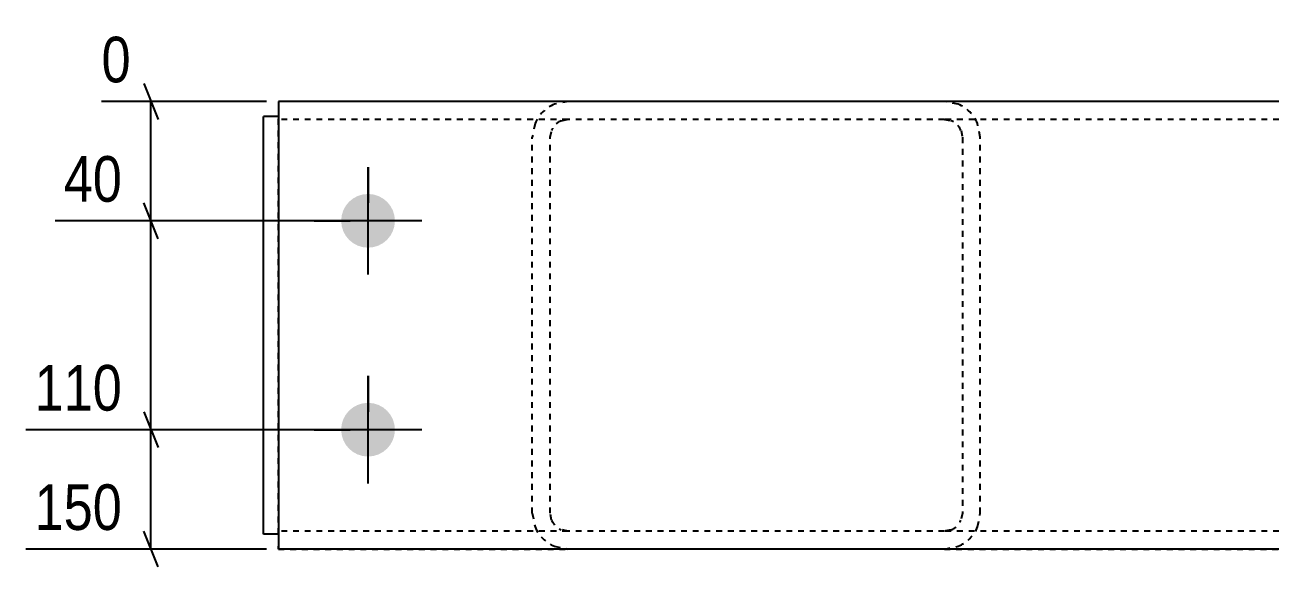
# Model space of a CAD drawing. Header units: millimetres. Extents: x 9 to 27553, y 6 to 1504.
# Drawn here: x 11433.6 to 11853.5, y 9.6 to 191.2 of the extents above; entities that cross this region are included whole.
import ezdxf

# ---------------------------------------------------------------- set-up
doc = ezdxf.new("R2010")
doc.units = ezdxf.units.MM
doc.linetypes.add('DXK_LINE_DOT2', pattern=[3.9198, 1.9599, -1.9599])
doc.layers.add('MÅLSÆTNING', color=7, linetype='Continuous')
doc.layers.add('STÅL', color=7, linetype='Continuous')
doc.styles.add('Arial Narrow', font='ARIALN.TTF', dxfattribs={"height": 0.2})

msp = doc.modelspace()

# ---------------------------------------------------------------- hatches: boundary and pattern name
at = {"layer": 'STÅL', "linetype": 'Continuous'}
for points in [[(11548.46, 116.6, -1), (11548.46, 134.6, -1)], [(11548.46, 46.6, -1), (11548.46, 64.6, -1)]]:
    msp.add_hatch(color=96, dxfattribs=at).paths.add_polyline_path(points)

# ---------------------------------------------------------------- linework, layer by layer
at = {"layer": 'MÅLSÆTNING', "color": 7, "linetype": 'Continuous'}
for p, q in [((11473.38, 171.6), (11478.18, 159.6)), ((11514.43, 165.6), (11459.23, 165.6)), ((11475.78, 125.6), (11475.78, 165.6)), ((11478.18, 119.6), (11473.38, 131.6)), ((11478.18, 119.6), (11473.38, 131.6)), ((11544.46, 125.6), (11443.65, 125.6)), ((11544.46, 125.6), (11443.65, 125.6)), ((11475.78, 55.6), (11475.78, 125.6)), ((11473.38, 61.6), (11478.18, 49.6)), ((11473.38, 61.6), (11478.18, 49.6)), ((11544.46, 55.6), (11433.9, 55.6)), ((11544.46, 55.6), (11433.9, 55.6)), ((11475.78, 15.6), (11475.78, 55.6)), ((11478.18, 9.6), (11473.38, 21.6)), ((11514.46, 15.6), (11433.9, 15.6))]:
    msp.add_line(p, q, dxfattribs=at)
at = {"layer": 'STÅL', "color": 2, "linetype": 'Continuous'}
for p, q in [((11853.46, 165.6), (11518.43, 165.6)), ((11518.43, 165.6), (11518.46, 16.51)), ((11518.43, 160.6), (11513.43, 160.6)), ((11513.46, 20.6), (11513.43, 160.6)), ((11518.46, 20.6), (11513.46, 20.6)), ((11518.46, 15.6), (11518.46, 16.51)), ((11853.46, 15.6), (11518.46, 15.6))]:
    msp.add_line(p, q, dxfattribs=at)
at = {"layer": 'STÅL', "color": 7, "linetype": 'DXK_LINE_DOT2'}
for p, q in [((11518.43, 165.6), (11518.43, 160.6)), ((11615.46, 165.6), (11518.43, 165.6)), ((11615.46, 165.6), (11610.87, 164.69)), ((11741.46, 165.6), (11615.46, 165.6)), ((11746.06, 164.69), (11741.46, 165.6)), ((11853.46, 165.6), (11741.46, 165.6)), ((11518.43, 160.6), (11513.43, 160.6)), ((11513.46, 20.6), (11513.43, 160.6)), ((11518.46, 20.6), (11518.43, 160.6)), ((11615.46, 159.6), (11518.43, 159.6)), ((11613.17, 159.14), (11615.46, 159.6)), ((11741.46, 159.6), (11615.46, 159.6)), ((11853.46, 159.6), (11741.46, 159.6)), ((11741.46, 159.6), (11743.76, 159.14)), ((11604.38, 158.19), (11603.46, 153.6)), ((11609.46, 153.6), (11609.92, 155.9)), ((11747.01, 155.9), (11747.46, 153.6)), ((11753.46, 153.6), (11752.55, 158.19)), ((11603.46, 27.6), (11603.46, 153.6)), ((11609.46, 27.6), (11609.46, 153.6)), ((11747.46, 153.6), (11747.46, 27.6)), ((11753.46, 27.6), (11753.46, 153.6)), ((11603.46, 27.6), (11604.38, 23.01)), ((11609.92, 25.3), (11609.46, 27.6)), ((11747.46, 27.6), (11747.01, 25.3)), ((11752.55, 23.01), (11753.46, 27.6)), ((11518.46, 21.6), (11518.46, 22.06)), ((11615.46, 21.6), (11518.46, 21.6)), ((11615.46, 21.6), (11613.17, 22.06)), ((11741.46, 21.6), (11615.46, 21.6)), ((11743.76, 22.06), (11741.46, 21.6)), ((11853.46, 21.6), (11741.46, 21.6)), ((11518.46, 20.6), (11513.46, 20.6)), ((11518.46, 20.6), (11518.46, 15.6)), ((11518.46, 15.6), (11615.46, 15.6)), ((11610.87, 16.51), (11615.46, 15.6)), ((11741.46, 15.6), (11615.46, 15.6)), ((11741.46, 15.6), (11746.06, 16.51)), ((11741.46, 15.6), (11853.46, 15.6))]:
    msp.add_line(p, q, dxfattribs=at)
at = {"layer": 'STÅL', "color": 96, "linetype": 'Continuous'}
for p, q in [((11548.46, 107.6), (11548.46, 143.6)), ((11548.46, 143.6), (11548.46, 131.61)), ((11566.46, 125.6), (11530.46, 125.6)), ((11530.46, 125.6), (11542.45, 125.6)), ((11566.46, 125.6), (11554.48, 125.6)), ((11548.46, 107.6), (11548.46, 119.59)), ((11548.46, 37.6), (11548.46, 73.6)), ((11548.46, 73.6), (11548.46, 61.61)), ((11566.46, 55.6), (11530.46, 55.6)), ((11530.46, 55.6), (11542.45, 55.6)), ((11566.46, 55.6), (11554.48, 55.6)), ((11548.46, 37.6), (11548.46, 49.59))]:
    msp.add_line(p, q, dxfattribs=at)
at = {"layer": 'STÅL', "color": 7, "linetype": 'DXK_LINE_DOT2'}
for centre, radius, start, end in [((11615.46, 153.6), 12, 112.5, 157.5), ((11741.46, 153.6), 12, 22.5, 67.5), ((11615.46, 153.6), 6, 112.5, 157.5), ((11741.46, 153.6), 6, 22.5, 67.5), ((11615.46, 27.6), 6, 202.5, 247.5), ((11741.46, 27.6), 6, 292.5, 337.5), ((11615.46, 27.6), 12, 202.5, 247.5), ((11741.46, 27.6), 12, 292.5, 337.5)]:
    msp.add_arc(centre, radius, start, end, dxfattribs=at)

# ---------------------------------------------------------------- wipeouts: each hides what was drawn before it
at = {"color": 0, "linetype": 'Continuous'}
for points in [[(11469.27, 128.8), (11469.27, 151.2), (11443.37, 151.2), (11443.37, 128.8)], [(11469.27, 58.8), (11469.27, 81.2), (11433.62, 81.2), (11433.62, 58.8)], [(11469.27, 18.8), (11469.27, 41.2), (11433.62, 41.2), (11433.62, 18.8)]]:
    msp.add_wipeout(points, dxfattribs=at).dxf.layer = 'MÅLSÆTNING'

# ---------------------------------------------------------------- next in the draw order: texts
at = {"layer": 'MÅLSÆTNING', "color": 3, "linetype": 'Continuous', "style": 'Arial Narrow'}
for s, p in [('40', (11446.57, 132)), ('110', (11436.82, 62)), ('150', (11436.82, 22))]:
    msp.add_text(s, height=15.271, dxfattribs=at).set_placement(p)

# ---------------------------------------------------------------- next in the draw order: wipeouts: each hides what was drawn before it
at = {"color": 0, "linetype": 'Continuous'}
msp.add_wipeout([(11472.18, 168.8), (11472.18, 191.2), (11456.03, 191.2), (11456.03, 168.8)], dxfattribs=at).dxf.layer = 'MÅLSÆTNING'

# ---------------------------------------------------------------- next in the draw order: texts
at = {"layer": 'MÅLSÆTNING', "color": 3, "linetype": 'Continuous', "style": 'Arial Narrow'}
msp.add_text('0', height=15.27, dxfattribs=at).set_placement((11459.23, 172))

doc.saveas('drawing.dxf')
